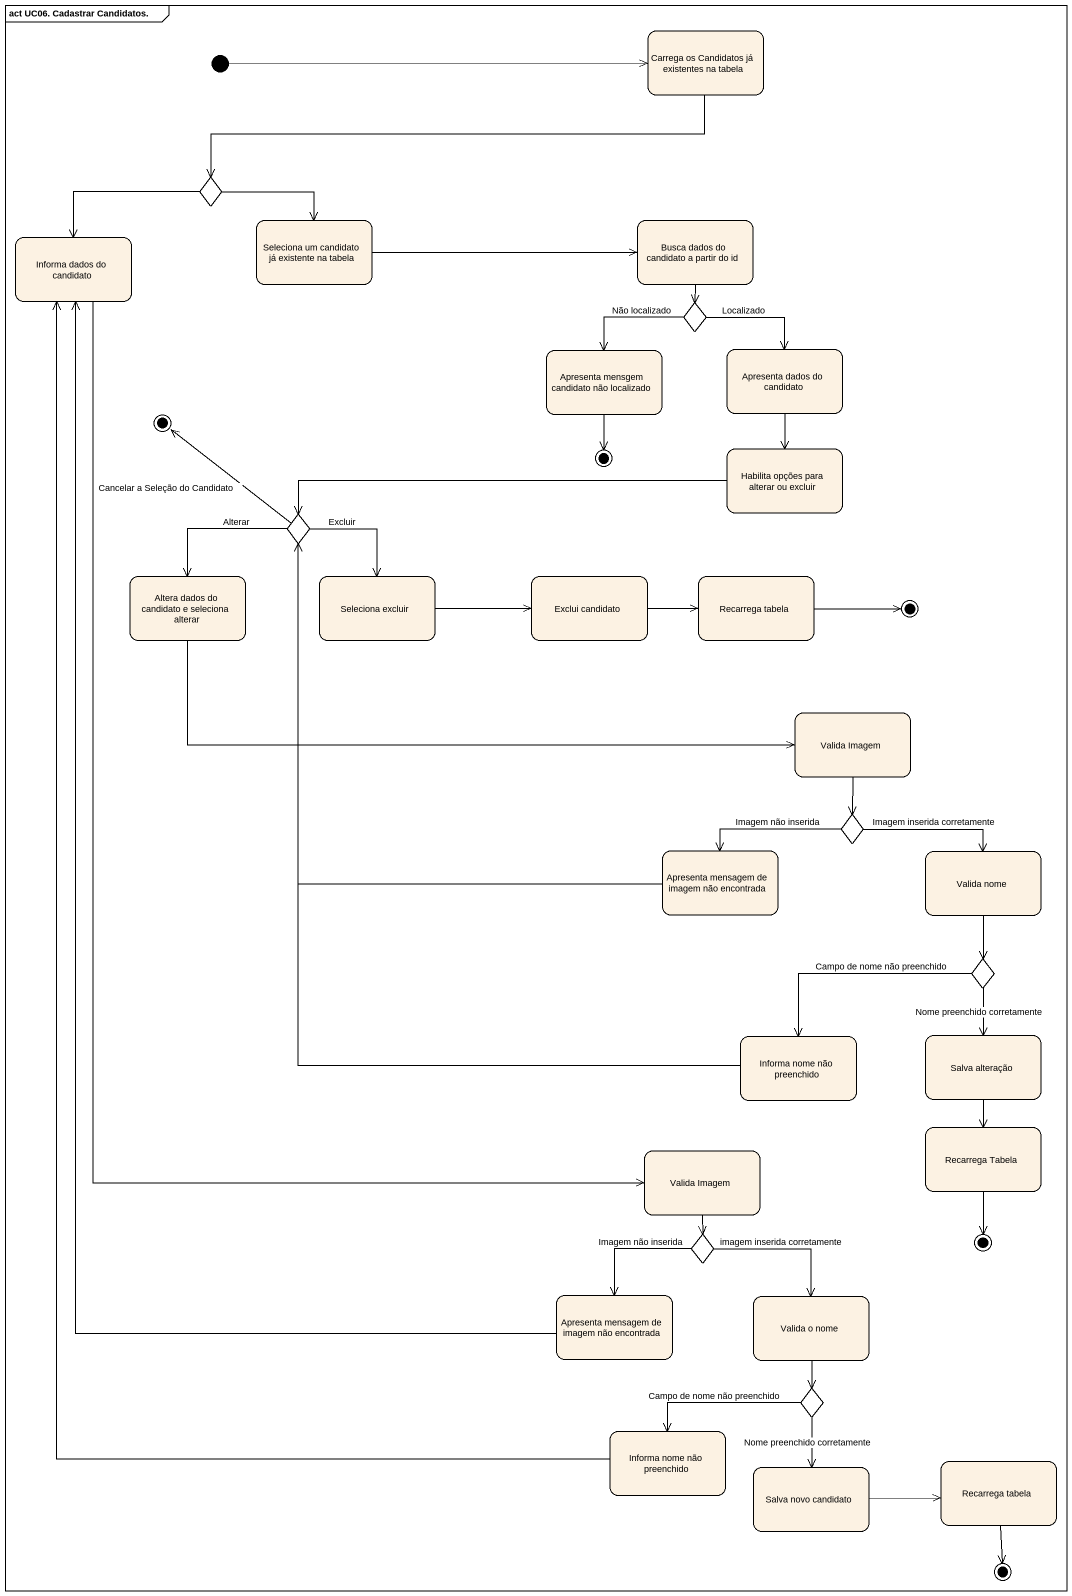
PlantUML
@startuml
mainframe act UC06. Cadastrar Candidatos.
hide empty description
state "Carrega os Candidatos já existentes na tabela" as Carrega_os_Candidatos_já
state choice1 <<choice>>
state "Informa dados do candidato" as Informa_dados_do_candidato
state "Seleciona um candidato já existente na tabela" as Seleciona_um_candidato_já
state "Busca dados do candidato a partir do id" as Busca_dados_do_candidato_a
state choice2 <<choice>>
state "Apresenta mensgem candidato não localizado" as Apresenta_mensgem_candidato
state "Apresenta dados do candidato" as Apresenta_dados_do_candidato
state final1 <<end>>
state final2 <<end>>
state "Habilita opções para alterar ou excluir" as Habilita_opções_para
state choice3 <<choice>>
state "Altera dados do candidato e seleciona alterar" as Altera_dados_do_candidato_e
state "Seleciona excluir" as Seleciona_excluir
state "Exclui candidato" as Exclui_candidato
state "Recarrega tabela" as Recarrega_tabela
state final3 <<end>>
state "Valida Imagem" as Valida_Imagem
state choice4 <<choice>>
state "Apresenta mensagem de imagem não encontrada" as Apresenta_mensagem_de
state "Valida nome" as Valida_nome
state choice5 <<choice>>
state "Informa nome não preenchido" as Informa_nome_não_preenchido
state "Salva alteração" as Salva_alteração
state "Recarrega Tabela" as Recarrega_Tabela
state "Valida Imagem" as Valida_Imagem_2
state choice6 <<choice>>
state final4 <<end>>
state "Apresenta mensagem de imagem não encontrada" as Apresenta_mensagem_de_2
state "Valida o nome" as Valida_o_nome
state choice7 <<choice>>
state "Informa nome não preenchido" as Informa_nome_não_preenchido_2
state "Salva novo candidato" as Salva_novo_candidato
state "Recarrega tabela" as Recarrega_tabela_2
state final5 <<end>>
[*] -right-> Carrega_os_Candidatos_já
Carrega_os_Candidatos_já -left-> choice1
choice1 -left-> Informa_dados_do_candidato
choice1 -right-> Seleciona_um_candidato_já
Informa_dados_do_candidato --> Valida_Imagem_2
Seleciona_um_candidato_já -right-> Busca_dados_do_candidato_a
Busca_dados_do_candidato_a --> choice2
choice2 --> Apresenta_mensgem_candidato : Não localizado
choice2 --> Apresenta_dados_do_candidato : Localizado
Apresenta_mensgem_candidato --> final2
Apresenta_dados_do_candidato --> Habilita_opções_para
Habilita_opções_para -left-> choice3
choice3 -up-> final1 : Cancelar a Seleção do Candidato
choice3 --> Altera_dados_do_candidato_e : Alterar
choice3 --> Seleciona_excluir : Excluir
Altera_dados_do_candidato_e -right-> Valida_Imagem
Seleciona_excluir -right-> Exclui_candidato
Exclui_candidato -right-> Recarrega_tabela
Recarrega_tabela -right-> final3
Valida_Imagem --> choice4
choice4 -left-> Apresenta_mensagem_de : Imagem não inserida
choice4 -right-> Valida_nome : Imagem inserida corretamente
Apresenta_mensagem_de -up-> choice3
Valida_nome --> choice5
choice5 -left-> Informa_nome_não_preenchido : Campo de nome não preenchido
choice5 --> Salva_alteração : Nome preenchido corretamente
Informa_nome_não_preenchido -up-> choice3
Salva_alteração --> Recarrega_Tabela
Recarrega_Tabela --> final4
Valida_Imagem_2 --> choice6
choice6 --> Apresenta_mensagem_de_2 : Imagem não inserida
choice6 --> Valida_o_nome : imagem inserida corretamente
Apresenta_mensagem_de_2 -up-> Informa_dados_do_candidato
Valida_o_nome --> choice7
choice7 -left-> Informa_nome_não_preenchido_2 : Campo de nome não preenchido
choice7 --> Salva_novo_candidato : Nome preenchido corretamente
Informa_nome_não_preenchido_2 -up-> Informa_dados_do_candidato
Salva_novo_candidato -right-> Recarrega_tabela_2
Recarrega_tabela_2 --> final5
@enduml
